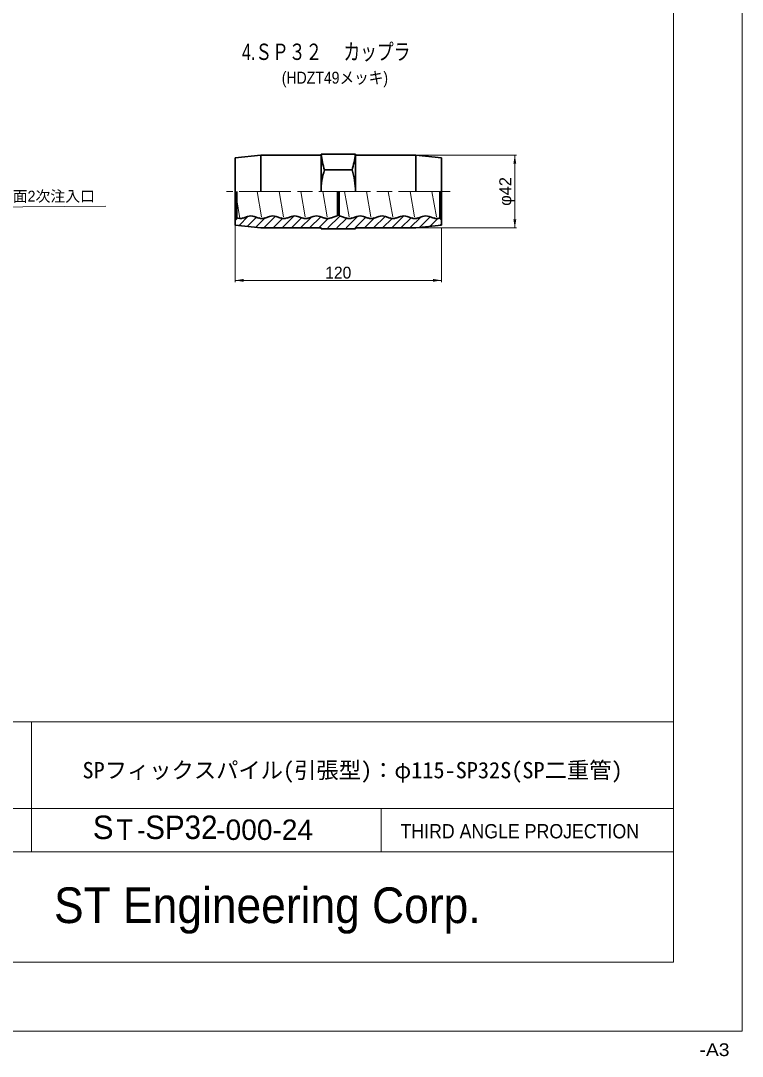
# Model space of a CAD drawing. Units: millimetres at full size, sheet at 1:2.5; details may follow other scales. Extents: x 2197 to 3877, y 1207 to 2409.
# Drawn here: x 3457 to 3877, y 1207 to 1809 of the extents above; entities that cross this region are included whole.
import ezdxf
from ezdxf.enums import TextEntityAlignment as Align

# ---------------------------------------------------------------- set-up
doc = ezdxf.new("R2010")
doc.units = ezdxf.units.MM
doc.header["$LTSCALE"] = 2.5
doc.linetypes.add('CHAIN', pattern=[18.5, 12, -1.5, 3.5, -1.5])
doc.linetypes.add('DASHED_SPACED', pattern=[12, 6, -6])
for name, color, linetype, lineweight in [('1外形線', 7, 'Continuous', 35), ('2細い実線', 3, 'Continuous', 20), ('3隠れ線', 2, 'DASHED_SPACED', 13), ('4中心線', 1, 'CHAIN', 15), ('6寸法線', 4, 'Continuous', 13), ('7 枠・タイトル', 7, 'Continuous', 13)]:
    doc.layers.add(name, color=color, linetype=linetype, lineweight=lineweight)
doc.styles.add('Arial', font='')
doc.styles.add('ＭＳ ゴシック', font='')
doc.styles.add('ＭＳ Ｐゴシック', font='')
doc.styles.get('Arial').set_extended_font_data('Arial')
doc.styles.get('ＭＳ ゴシック').set_extended_font_data('MS Gothic')
doc.styles.get('ＭＳ Ｐゴシック').set_extended_font_data('MS PGothic')

# ---------------------------------------------------------------- blocks, each defined once
blk = doc.blocks.new('filled_arrow')
at = {"color": 0, "linetype": 'Continuous', "lineweight": -2}
blk.add_solid([(7.5, 1.25), (0, 0), (7.5, -1.25)], dxfattribs=at)

msp = doc.modelspace()

# ---------------------------------------------------------------- hatches: boundary and pattern name
at = {"layer": '2細い実線'}
h = msp.add_hatch(dxfattribs=at)
h.set_pattern_fill('USER', color=256, style=0, pattern_type=2)
h.set_pattern_definition([(45, (3838.156, 1524.898), (-2.65165, 2.65165), [])])
h.paths.add_polyline_path([(3596.744, 1688.358), (3581.744, 1690.058), (3581.744, 1692.878), (3582.744, 1693.878), (3582.744, 1694.217, 0.1707), (3586.393, 1694.163), (3589.086, 1695.067, -0.1632), (3592.902, 1695.067), (3595.595, 1694.163, 0.1632), (3599.093, 1694.163), (3599.537, 1694.312), (3601.786, 1695.067, -0.1632), (3605.602, 1695.067), (3608.295, 1694.163, 0.1632), (3611.793, 1694.163), (3614.486, 1695.067, -0.03916), (3615.397, 1695.295, -0.12325), (3618.302, 1695.067), (3620.995, 1694.163, 0.1632), (3624.493, 1694.163), (3627.186, 1695.067, -0.1632), (3631.002, 1695.067), (3633.695, 1694.163, 0.1632), (3637.193, 1694.163), (3639.886, 1695.067, -0.058), (3641.244, 1695.353), (3641.244, 1696.558), (3642.244, 1696.558), (3642.244, 1695.361, -0.0622), (3643.702, 1695.067), (3646.395, 1694.163, 0.1632), (3649.893, 1694.163), (3652.586, 1695.067, -0.1632), (3656.402, 1695.067), (3659.095, 1694.163, 0.1632), (3662.593, 1694.163), (3665.286, 1695.067, -0.1632), (3669.102, 1695.067), (3671.795, 1694.163, 0.1632), (3675.293, 1694.163), (3677.986, 1695.067, -0.1632), (3681.802, 1695.067), (3684.495, 1694.163, 0.1632), (3687.993, 1694.163), (3690.686, 1695.067, -0.1632), (3694.502, 1695.067), (3697.195, 1694.163, 0.16573), (3700.744, 1694.181), (3700.744, 1693.878), (3701.744, 1692.878), (3701.744, 1690.058), (3686.744, 1688.358), (3616.361, 1688.358), (3599.082, 1688.358)])

# ---------------------------------------------------------------- linework, layer by layer
at = {"layer": '1外形線'}
for p, q in [((3596.744, 1730.758), (3581.744, 1729.058)), ((3581.744, 1729.058), (3581.744, 1690.058)), ((3631.744, 1730.758), (3596.744, 1730.758)), ((3596.744, 1730.758), (3596.744, 1709.558)), ((3651.744, 1731.258), (3631.744, 1731.258)), ((3631.744, 1709.558), (3631.744, 1731.258)), ((3631.744, 1709.558), (3631.744, 1731.258)), ((3651.744, 1709.558), (3651.744, 1731.258)), ((3651.744, 1709.558), (3651.744, 1731.258)), ((3686.744, 1730.758), (3651.744, 1730.758)), ((3686.744, 1730.758), (3701.744, 1729.058)), ((3686.744, 1730.758), (3686.744, 1709.558)), ((3701.744, 1729.058), (3701.744, 1690.058)), ((3649.744, 1722.087), (3633.744, 1722.087)), ((3649.744, 1722.087), (3633.744, 1722.087)), ((3582.744, 1709.558), (3582.744, 1693.878)), ((3641.244, 1709.558), (3641.244, 1695.353)), ((3642.244, 1709.558), (3642.244, 1695.361)), ((3700.744, 1709.558), (3700.744, 1693.878)), ((3582.744, 1693.878), (3581.744, 1692.878)), ((3586.393, 1694.163), (3589.086, 1695.067)), ((3592.902, 1695.067), (3595.595, 1694.163)), ((3599.093, 1694.163), (3601.786, 1695.067)), ((3605.602, 1695.067), (3608.295, 1694.163)), ((3611.793, 1694.163), (3614.486, 1695.067)), ((3618.302, 1695.067), (3620.995, 1694.163)), ((3624.493, 1694.163), (3627.186, 1695.067)), ((3631.002, 1695.067), (3633.695, 1694.163)), ((3637.193, 1694.163), (3639.886, 1695.067)), ((3642.244, 1696.558), (3641.244, 1696.558)), ((3643.702, 1695.067), (3646.395, 1694.163)), ((3649.893, 1694.163), (3652.586, 1695.067)), ((3656.402, 1695.067), (3659.095, 1694.163)), ((3662.593, 1694.163), (3665.286, 1695.067)), ((3669.102, 1695.067), (3671.795, 1694.163)), ((3675.293, 1694.163), (3677.986, 1695.067)), ((3681.802, 1695.067), (3684.495, 1694.163)), ((3687.993, 1694.163), (3690.686, 1695.067)), ((3694.502, 1695.067), (3697.195, 1694.163)), ((3700.744, 1693.878), (3701.744, 1692.878)), ((3596.744, 1688.358), (3581.744, 1690.058)), ((3631.744, 1688.358), (3596.744, 1688.358)), ((3631.744, 1688.358), (3631.744, 1687.858)), ((3651.744, 1687.858), (3631.744, 1687.858)), ((3686.744, 1688.358), (3651.744, 1688.358)), ((3651.744, 1688.358), (3651.744, 1687.858)), ((3686.744, 1688.358), (3701.744, 1690.058))]:
    msp.add_line(p, q, dxfattribs=at)
for centre, radius, start, end in [((3671.985, 1734.615), 40.241, 184.78533, 198.13988), ((3611.503, 1734.615), 40.241, 341.86012, 355.21467), ((3671.985, 1709.558), 40.241, 161.86012, 180), ((3611.503, 1709.558), 40.241, 0, 18.13988), ((3584.644, 1699.378), 5.5, 249.79045, 288.53784), ((3590.994, 1689.378), 6, 71.46216, 108.53784), ((3597.344, 1699.378), 5.5, 251.46216, 288.53784), ((3603.694, 1689.378), 6, 71.46216, 108.53784), ((3610.044, 1699.378), 5.5, 251.46216, 288.53784), ((3616.394, 1689.378), 6, 71.46216, 108.53784), ((3622.744, 1699.378), 5.5, 251.46216, 288.53784), ((3629.094, 1689.378), 6, 71.46216, 108.53784), ((3635.444, 1699.378), 5.5, 251.46216, 288.53784), ((3641.794, 1689.378), 6, 95.2595, 108.53784), ((3641.794, 1689.378), 6, 71.46216, 85.69878), ((3648.144, 1699.378), 5.5, 251.46216, 288.53784), ((3654.494, 1689.378), 6, 71.46216, 108.53784), ((3660.844, 1699.378), 5.5, 251.46216, 288.53784), ((3667.194, 1689.378), 6, 71.46216, 108.53784), ((3673.544, 1699.378), 5.5, 251.46216, 288.53784), ((3679.894, 1689.378), 6, 71.46216, 108.53784), ((3686.244, 1699.378), 5.5, 251.46216, 288.53784), ((3692.594, 1689.378), 6, 71.46216, 108.53784), ((3698.944, 1699.378), 5.5, 251.46216, 289.10332)]:
    msp.add_arc(centre, radius, start, end, dxfattribs=at)
at = {"layer": '3隠れ線'}
for p, q in [((3582.744, 1704.784), (3584.644, 1693.878)), ((3594.612, 1709.558), (3597.344, 1693.878)), ((3607.312, 1709.558), (3610.044, 1693.878)), ((3620.012, 1709.558), (3622.744, 1693.878)), ((3632.712, 1709.558), (3635.444, 1693.878)), ((3645.412, 1709.558), (3648.144, 1693.878)), ((3658.112, 1709.558), (3660.844, 1693.878)), ((3670.812, 1709.558), (3673.544, 1693.878)), ((3683.512, 1709.558), (3686.244, 1693.878)), ((3696.212, 1709.558), (3698.944, 1693.878))]:
    msp.add_line(p, q, dxfattribs=at)
at = {"layer": '4中心線'}
msp.add_line((3706.744, 1709.558), (3576.744, 1709.558), dxfattribs=at)
at = {"layer": '6寸法線'}
for p, q in [((3686.807, 1730.758), (3745.334, 1730.758)), ((3744.334, 1688.358), (3744.334, 1730.758)), ((3581.744, 1689.996), (3581.744, 1656.896)), ((3686.807, 1688.358), (3745.334, 1688.358)), ((3701.744, 1687.996), (3701.744, 1656.896)), ((3581.744, 1657.896), (3701.744, 1657.896))]:
    msp.add_line(p, q, dxfattribs=at)
msp.add_lwpolyline([(3383.112, 1673.622), (3387.534, 1675.956), (3433.971, 1700.469), (3506.667, 1701.013)], dxfattribs=at)
at = {"layer": '7 枠・タイトル'}
for p, q in [((3876.512, 2409.457), (3876.512, 1221.457)), ((3836.512, 2369.457), (3836.512, 1261.457)), ((3394.195, 1401.153), (3836.512, 1401.153)), ((3463.565, 1401.153), (3463.565, 1325.701)), ((3394.195, 1350.852), (3836.512, 1350.852)), ((3666.643, 1350.852), (3666.643, 1325.701)), ((3394.195, 1325.701), (3836.512, 1325.701)), ((2236.512, 1261.457), (3836.512, 1261.457)), ((2196.512, 1221.457), (3876.512, 1221.457))]:
    msp.add_line(p, q, dxfattribs=at)

# ---------------------------------------------------------------- block references
at = {"layer": '6寸法線', "xscale": 0.667, "yscale": 0.667}
for p, rotation in [((3744.334, 1730.758), 270), ((3744.334, 1688.358), 90), ((3701.744, 1657.896), 180)]:
    msp.add_blockref('filled_arrow', p, dxfattribs=dict(at, rotation=rotation))
msp.add_blockref('filled_arrow', (3581.744, 1657.896), dxfattribs=at)

# ---------------------------------------------------------------- texts
at = {"layer": '6寸法線', "style": 'ＭＳ Ｐゴシック', "width": 1.05}
msp.add_text('φ42', height=6.928, rotation=90, dxfattribs=at).set_placement((3738.78, 1709.609), align=Align.MIDDLE_CENTER)
at = {"layer": '6寸法線', "style": 'ＭＳ Ｐゴシック'}
msp.add_text('背面2次注入口', height=6.334, dxfattribs=at).set_placement((3500.35, 1706.83), align=Align.MIDDLE_RIGHT)
msp.add_text('120', height=6.928, dxfattribs=at).set_placement((3641.744, 1662.396), align=Align.MIDDLE_CENTER)
at = {"layer": '7 枠・タイトル', "style": 'ＭＳ Ｐゴシック', "width": 0.75}
msp.add_text('4.ＳＰ３２\u3000 カップラ', height=9.501, dxfattribs=at).set_placement((3683.635, 1790.808), align=Align.MIDDLE_RIGHT)
at = {"layer": '7 枠・タイトル', "style": 'ＭＳ Ｐゴシック', "width": 0.9}
msp.add_text('(HDZT49メッキ)', height=6.928, dxfattribs=at).set_placement((3639.792, 1775.741), align=Align.MIDDLE_CENTER)
at = {"layer": '7 枠・タイトル', "style": 'ＭＳ ゴシック'}
msp.add_text('SPフィックスパイル(引張型)：φ115-SP32S(SP二重管)', height=9.494, dxfattribs=at).set_placement((3650.039, 1373.119), align=Align.MIDDLE_CENTER)
at = {"layer": '7 枠・タイトル'}
for s, height, style, width, p in [('S', 13.64, 'Arial', 0.95, (3499.1, 1328.976)), ('Ｔ-', 11.88, 'ＭＳ Ｐゴシック', 0.9, (3510.348, 1328.976)), ('SP32', 13.64, 'Arial', 0.9, (3529.586, 1328.976)), ('-000-24', 11.88, 'ＭＳ Ｐゴシック', 1.05, (3570.838, 1328.976)), ('THIRD ANGLE PROJECTION', 8.297, 'ＭＳ Ｐゴシック', 0.95, (3677.895, 1330.981)), ('ST Engineering Corp.', 20.74, 'ＭＳ Ｐゴシック', 0.95, (3476.588, 1277.988)), ('-A3', 7.423, 'ＭＳ Ｐゴシック', 1.15, (3851.706, 1204.632))]:
    msp.add_text(s, height=height, dxfattribs=dict(at, style=style, width=width)).set_placement(p, align=Align.BOTTOM_LEFT)

doc.saveas('drawing.dxf')
